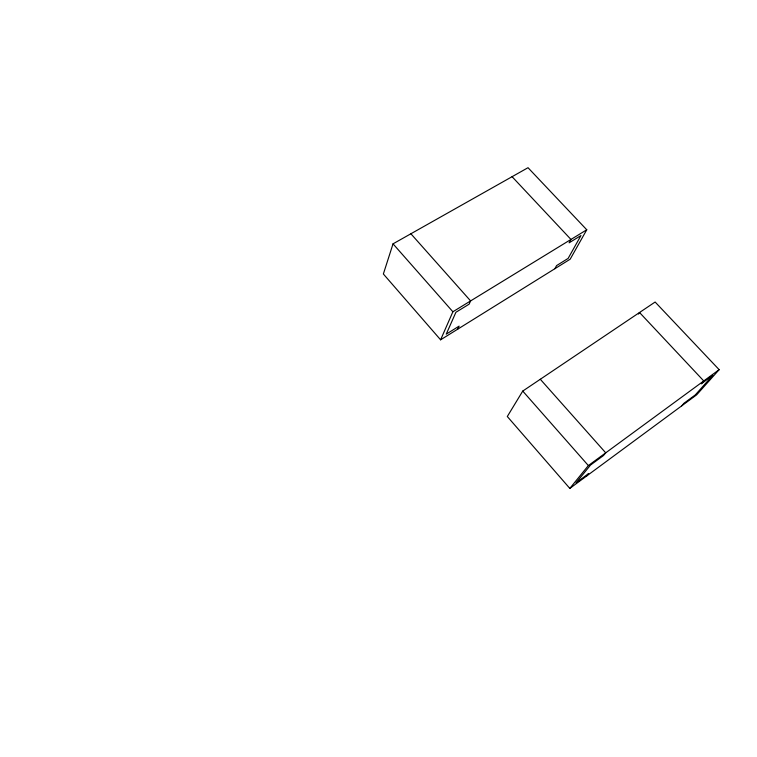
<?xml version="1.0" encoding="UTF-8"?>
<svg xmlns="http://www.w3.org/2000/svg" width="757" height="757" viewBox="0 0 757 757"><rect width="100%" height="100%" fill="white"/><g stroke="black" fill="none" stroke-linecap="round" stroke-linejoin="round"><path stroke-width="1.14" d="M393.034 243.839L383.364 273.987L440.602 339.817L570.182 259.187L586.76 229.778L528.017 167.704L393.034 243.839L452.885 311.77L440.602 339.817M457.72 329.163L459.102 326.135L446.242 334.13L455.913 312.281L469.122 304.172L470.608 300.917L410.89 233.771M554.862 268.726L556.584 265.584L568.138 258.402L580.941 235.559L569.113 242.817L570.967 239.449L512.082 176.693M522.746 391.076L507.304 416.511L569.822 488.407L696.648 394.832L719.15 369.671L655.127 302.024L522.746 391.076L588.359 465.564L569.822 488.407M638.435 314.07L639.533 312.509L703.764 380.951L701.219 383.818L712.744 375.358L695.333 394.88L684.054 403.197L681.688 405.866M586.618 476.021L588.662 473.541L576.049 482.843L590.574 465.006L603.518 455.506L605.723 452.828L540.299 379.266M588.359 465.564L719.15 369.671M452.885 311.77L586.76 229.778"/></g></svg>
